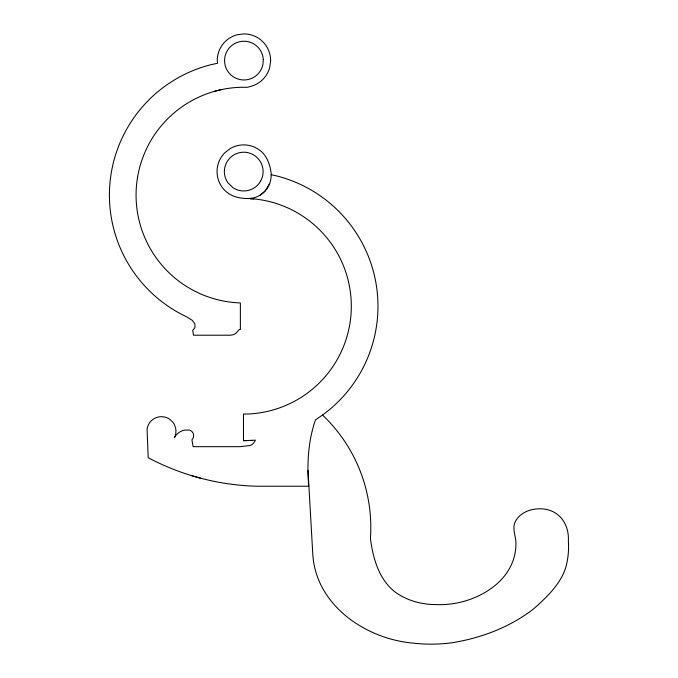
<?xml version="1.0" encoding="UTF-8"?>
<svg xmlns="http://www.w3.org/2000/svg" width="678" height="678" viewBox="0 0 678 678"><rect width="100%" height="100%" fill="white"/><g stroke="black" fill="none" stroke-linecap="round" stroke-linejoin="round"><path stroke-width="1.02" d="M251.131 198.476L250.58 198.679L253.809 198.891A107.853 107.853 0 0 1 351.263 309.821A107.853 107.853 0 0 1 246.673 414.055L243.47 414.038L243.47 440.734L255.377 440.141A9.585 9.585 0 0 1 250.055 445.539L239.91 446.675L193.12 446.675L191.925 439.802A5.805 5.805 0 0 0 193.281 433.632L192.671 432.445A5.805 5.805 0 0 0 189.501 430.115L184.831 430.072A14.569 14.569 0 0 0 174.356 437.793A14.526 14.526 0 0 0 172.695 422.021L169.627 419.199A14.526 14.526 0 0 0 147.067 429.021L148.185 457.709A245.233 245.233 0 0 0 256.691 486.219L308.668 486.219C306.939 463.905 308.041 441.073 315.533 419.801L322.525 415.055A134.49 134.49 0 0 0 276.921 175.983L271.141 174.687A23.137 23.137 0 0 1 251.75 198.264C242.41 199.239 231.978 197.408 224.969 190.569A26.696 26.696 0 0 1 224.757 152.813L230.257 148.541A26.696 26.696 0 0 1 262.505 152.601C268.183 158.669 270.505 166.635 271.31 174.729M269.666 183.602L264.954 191.179L260.208 195.095M250.58 198.654L251.089 198.468M251.75 198.264L250.428 198.671L253.809 198.891M214.028 91.471L220.596 89.793M243.47 440.624L251.919 440.471M191.713 475.676L200.781 478.253M308.024 470.591L312.753 553.587C315.363 604.929 365.611 639.074 413.309 643.142A156.22 156.22 0 0 0 453.718 642.515L454.98 642.269C483.524 637.252 511.314 626.379 534.213 608.369C548.129 595.886 563.384 581.504 566.994 562.35A78.233 78.233 0 0 0 568.376 541.129C569.393 521.933 556.706 507.339 537.196 508.907C529.001 509.458 520.399 513.06 516.043 520.348C511.61 527.001 515.407 534.739 515.899 541.841C517.365 582.351 472.82 606.2 436.793 604.59C422.479 604.7 407.97 601.022 396.147 592.758C379.155 580.529 372.807 558.062 370.425 538.247A154.982 154.982 0 0 0 360.264 471.286L360.001 470.591A155.05 155.05 0 0 0 322.525 415.046M263.293 59.605L262.928 64.444A19.374 19.374 0 0 1 241.292 79.792L238.91 79.309A19.374 19.374 0 0 1 224.698 58.35A19.374 19.374 0 0 1 243.351 41.231A19.374 19.374 0 0 1 263.013 57.181L263.293 59.605M270.641 60.596L269.725 67.503A26.696 26.696 0 0 1 250.852 86.377L247.521 87.293L240.741 87.284A107.878 107.878 0 0 0 136.066 194.925A107.878 107.878 0 0 0 240.368 302.93L240.368 329.516L239.317 329.516L235.732 333.5L233.198 334.72L230.622 335.212L193.518 335.212L192.679 330.415L194.933 327.644L194.933 323.813L192.264 320.321L186.67 316.829A134.515 134.515 0 0 1 210.485 64.817L217.596 63.232L217.248 60.596A26.696 26.696 0 0 1 237.029 34.807L243.944 33.9A26.696 26.696 0 0 1 270.641 60.596M260.581 181.162L259.25 183.196A19.374 19.374 0 0 1 233.122 187.798L227.901 182.746A19.374 19.374 0 0 1 230.376 157.55A19.374 19.374 0 0 1 255.674 156.321A19.374 19.374 0 0 1 260.581 181.162"/></g></svg>
